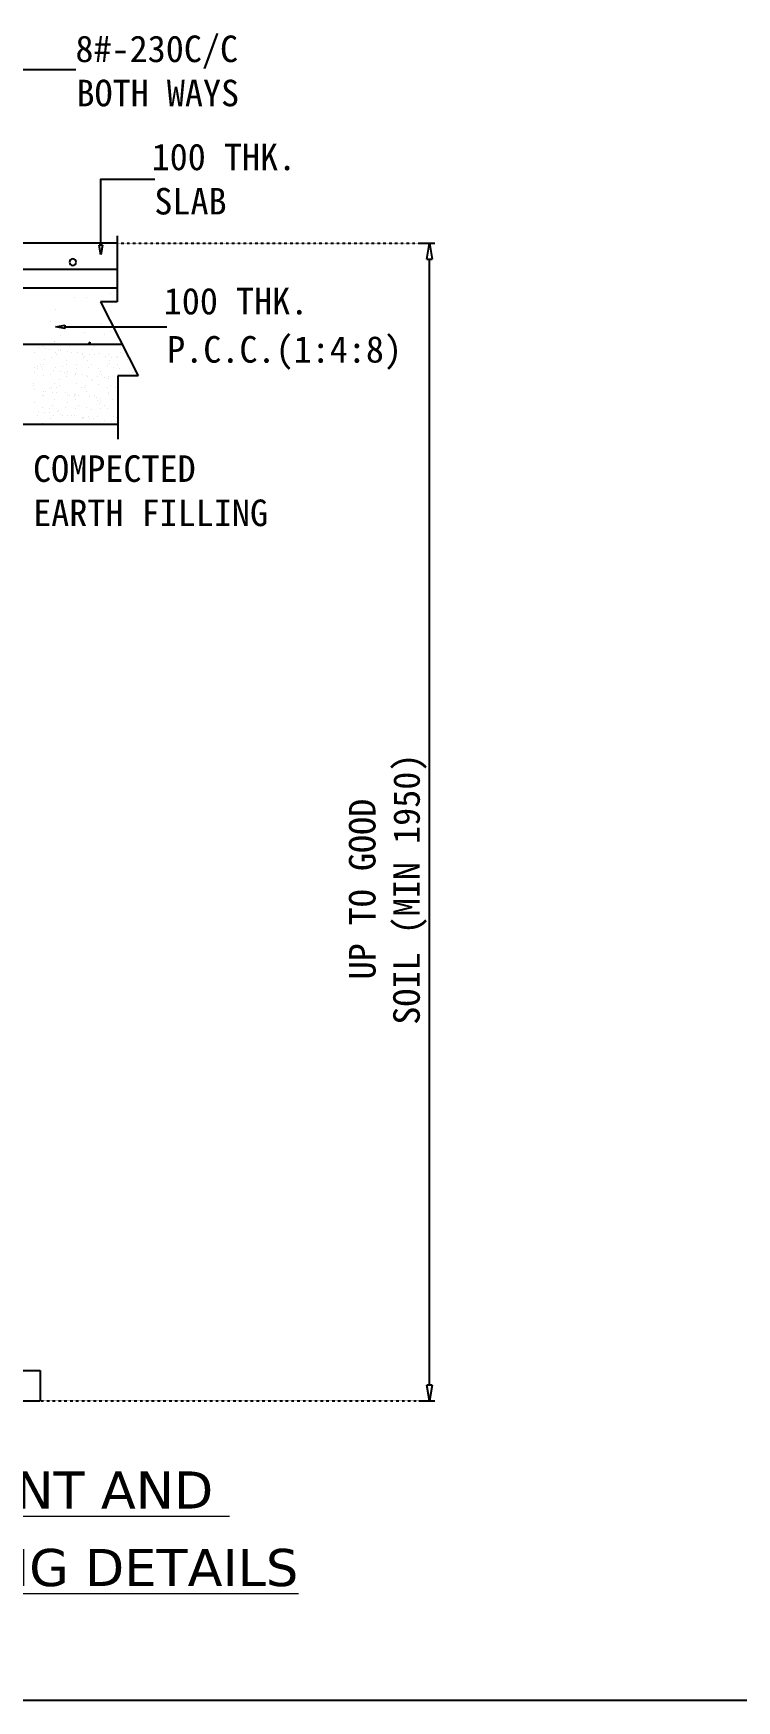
# Model space of a CAD drawing. Header units: millimetres. Extents: x 331487 to 517269, y 198509 to 399936.
# Drawn here: x 481268 to 487887, y 259671 to 275360 of the extents above; entities that cross this region are included whole.
import ezdxf

# ---------------------------------------------------------------- set-up
doc = ezdxf.new("R2010")
doc.units = ezdxf.units.MM
doc.header["$MEASUREMENT"] = 0
doc.linetypes.add('DOT2', pattern=[0.125, 0, -0.125])
for name, color, linetype in [('FOOTING', 5, 'Continuous'), ('HATCH', 251, 'Continuous'), ('STEEL', 6, 'Continuous')]:
    doc.layers.add(name, color=color, linetype=linetype)
doc.layers.add('STR. COLUMN', color=2, linetype='Continuous', lineweight=13)
doc.layers.add('str.text', color=65, linetype='Continuous', lineweight=13)
doc.styles.add('style1', font='SimSun.ttf')
doc.styles.add('veradana', font='verdana.ttf')

# ---------------------------------------------------------------- blocks, each defined once
blk = doc.blocks.new('_ClosedBlank')
at = {"color": 0, "linetype": 'ByBlock', "lineweight": -2}
for p, q in [((-1, 0.17), (0, 0)), ((-1, 0.17), (-1, -0.17)), ((0, 0), (-1, -0.17))]:
    blk.add_line(p, q, dxfattribs=at)

msp = doc.modelspace()

# ---------------------------------------------------------------- linework, layer by layer
at = {"layer": 'FOOTING', "linetype": 'ByBlock', "ltscale": 50}
msp.add_line((516468, 259671), (468480, 259671), dxfattribs=at)
at = {"layer": 'HATCH', "linetype": 'Continuous'}
for p, q in [((481651, 272872), (481651, 272872)), ((481764, 272877), (481764, 272877)), ((481991, 272907), (481991, 272907)), ((481481, 272764), (481481, 272764)), ((481427, 272649), (481427, 272649)), ((481526, 272519), (481526, 272519)), ((481753, 272549), (481753, 272549)), ((481911, 272628), (481911, 272628)), ((481936, 272526), (481936, 272526)), ((481997, 272555), (481997, 272555)), ((481280, 272360), (481280, 272360)), ((481319, 272401), (481319, 272401)), ((481367, 272415), (481367, 272415)), ((481382, 272393), (481382, 272393)), ((481422, 272388), (481422, 272388)), ((481468, 272464), (481468, 272464)), ((481470, 272462), (481470, 272462)), ((481477, 272361), (481477, 272361)), ((481506, 272373), (481506, 272373)), ((481520, 272386), (481520, 272386)), ((481527, 272374), (481527, 272374)), ((481587, 272430), (481587, 272430)), ((481590, 272366), (481590, 272366)), ((481607, 272414), (481607, 272414)), ((481631, 272360), (481631, 272360)), ((481680, 272359), (481680, 272359)), ((481784, 272434), (481803, 272457)), ((481784, 272431), (481784, 272431)), ((481807, 272434), (481803, 272455)), ((481829, 272388), (481829, 272388)), ((481848, 272414), (481848, 272414)), ((481987, 272429), (481987, 272429)), ((482086, 272352), (482086, 272352)), ((482089, 272414), (482089, 272414)), ((482129, 272382), (482129, 272382)), ((481275, 272212), (481275, 272212)), ((481304, 272221), (481304, 272221)), ((481311, 272202), (481311, 272202)), ((481337, 272242), (481337, 272242)), ((481347, 272227), (481347, 272227)), ((481351, 272197), (481351, 272197)), ((481362, 272240), (481362, 272240)), ((481373, 272289), (481373, 272289)), ((481439, 272311), (481439, 272311)), ((481473, 272213), (481473, 272213)), ((481490, 272340), (481490, 272340)), ((481545, 272221), (481545, 272221)), ((481578, 272242), (481578, 272242)), ((481582, 272281), (481582, 272281)), ((481671, 272243), (481671, 272243)), ((481675, 272210), (481675, 272210)), ((481731, 272339), (481731, 272339)), ((481735, 272346), (481735, 272346)), ((481738, 272305), (481738, 272305)), ((481752, 272318), (481752, 272318)), ((481779, 272282), (481779, 272282)), ((481786, 272220), (481786, 272220)), ((481798, 272338), (481798, 272338)), ((481818, 272241), (481818, 272241)), ((481839, 272333), (481839, 272333)), ((481884, 272202), (481884, 272202)), ((481888, 272351), (481888, 272351)), ((481944, 272319), (481944, 272319)), ((481970, 272237), (481970, 272237)), ((481971, 272339), (481971, 272339)), ((481982, 272280), (481982, 272280)), ((481985, 272250), (481985, 272250)), ((482006, 272311), (482006, 272311)), ((482026, 272220), (482026, 272220)), ((482047, 272305), (482047, 272305)), ((482059, 272241), (482059, 272241)), ((482062, 272320), (482062, 272320)), ((482081, 272203), (482081, 272203)), ((482152, 272292), (482152, 272292)), ((481270, 272063), (481270, 272063)), ((481274, 272049), (481274, 272049)), ((481280, 272166), (481280, 272166)), ((481368, 272140), (481368, 272140)), ((481428, 272146), (481428, 272146)), ((481456, 272183), (481456, 272183)), ((481468, 272064), (481468, 272064)), ((481512, 272098), (481512, 272098)), ((481515, 272048), (481515, 272048)), ((481519, 272175), (481519, 272175)), ((481559, 272170), (481559, 272170)), ((481577, 272133), (481577, 272133)), ((481580, 272160), (481580, 272160)), ((481594, 272173), (481594, 272173)), ((481664, 272156), (481664, 272156)), ((481668, 272146), (481668, 272146)), ((481670, 272061), (481670, 272061)), ((481727, 272147), (481727, 272147)), ((481756, 272048), (481756, 272048)), ((481767, 272142), (481767, 272142)), ((481775, 272133), (481775, 272133)), ((481812, 272092), (481812, 272092)), ((481826, 272105), (481826, 272105)), ((481872, 272128), (481872, 272128)), ((481879, 272054), (481879, 272054)), ((481903, 272175), (481903, 272175)), ((481909, 272145), (481909, 272145)), ((481935, 272120), (481935, 272120)), ((481975, 272115), (481975, 272115)), ((481977, 272131), (481977, 272131)), ((481997, 272047), (481997, 272047)), ((482150, 272145), (482150, 272145)), ((482203, 272169), (482203, 272169)), ((482217, 272182), (482217, 272182)), ((481277, 271882), (481277, 271882)), ((481280, 272006), (481280, 272006)), ((481354, 271953), (481354, 271953)), ((481363, 271991), (481363, 271991)), ((481365, 271953), (481365, 271953)), ((481385, 271992), (481385, 271992)), ((481421, 272014), (481421, 272014)), ((481436, 272027), (481436, 272027)), ((481448, 271984), (481448, 271984)), ((481463, 271915), (481463, 271915)), ((481483, 272027), (481483, 272027)), ((481488, 271979), (481488, 271979)), ((481572, 271984), (481572, 271984)), ((481586, 271885), (481586, 271885)), ((481593, 271965), (481593, 271965)), ((481606, 271952), (481606, 271952)), ((481654, 271947), (481654, 271947)), ((481656, 271957), (481656, 271957)), ((481665, 271912), (481665, 271912)), ((481668, 271960), (481668, 271960)), ((481696, 271951), (481696, 271951)), ((481723, 272027), (481723, 272027)), ((481745, 272030), (481745, 272030)), ((481770, 271985), (481770, 271985)), ((481801, 271938), (481801, 271938)), ((481847, 271952), (481847, 271952)), ((481864, 271929), (481864, 271929)), ((481874, 271905), (481874, 271905)), ((481900, 271892), (481900, 271892)), ((481904, 271924), (481904, 271924)), ((481964, 272027), (481964, 272027)), ((481972, 271982), (481972, 271982)), ((481977, 271962), (481977, 271962)), ((482009, 271910), (482009, 271910)), ((482044, 272024), (482044, 272024)), ((482059, 272037), (482059, 272037)), ((481303, 271759), (481303, 271759)), ((481314, 271802), (481314, 271802)), ((481358, 271842), (481358, 271842)), ((481377, 271793), (481377, 271793)), ((481417, 271788), (481417, 271788)), ((481420, 271834), (481420, 271834)), ((481428, 271740), (481428, 271740)), ((481453, 271855), (481453, 271855)), ((481458, 271766), (481458, 271766)), ((481495, 271801), (481495, 271801)), ((481509, 271814), (481509, 271814)), ((481522, 271774), (481522, 271774)), ((481544, 271759), (481544, 271759)), ((481567, 271835), (481567, 271835)), ((481585, 271766), (481585, 271766)), ((481625, 271761), (481625, 271761)), ((481660, 271763), (481660, 271763)), ((481661, 271833), (481661, 271833)), ((481693, 271854), (481693, 271854)), ((481728, 271734), (481728, 271734)), ((481730, 271747), (481730, 271747)), ((481742, 271747), (481742, 271747)), ((481765, 271836), (481765, 271836)), ((481784, 271758), (481784, 271758)), ((481793, 271739), (481793, 271739)), ((481819, 271817), (481819, 271817)), ((481833, 271733), (481833, 271733)), ((481869, 271756), (481869, 271756)), ((481886, 271879), (481886, 271879)), ((481901, 271833), (481901, 271833)), ((481934, 271854), (481934, 271854)), ((481967, 271833), (481967, 271833)), ((482025, 271758), (482025, 271758)), ((482051, 271749), (482051, 271749)), ((481353, 271693), (481353, 271693)), ((481562, 271686), (481562, 271686)), ((481760, 271687), (481760, 271687)), ((481938, 271720), (481938, 271720)), ((481962, 271684), (481962, 271684)), ((482001, 271711), (482001, 271711)), ((482041, 271706), (482041, 271706))]:
    msp.add_line(p, q, dxfattribs=at)
at = {"layer": 'STEEL', "lineweight": -3}
for p, q in [((481866, 273139), (474274, 273139)), ((482058, 273139), (474466, 273139))]:
    msp.add_line(p, q, dxfattribs=at)
at = {"layer": 'STEEL'}
for start, end in [(0, 180), (180, 0)]:
    msp.add_arc((481639, 273206), 30.9, start, end, dxfattribs=at)
at = {"layer": 'STR. COLUMN', "lineweight": -3}
for p, q in [((482058, 273454), (482058, 272834)), ((482058, 273384), (478742, 273384)), ((478742, 272964), (482058, 272964)), ((482058, 272834), (481899, 272834)), ((481899, 272834), (482254, 272137)), ((478742, 272434), (482102, 272434)), ((482254, 272137), (482062, 272137)), ((482062, 272137), (482062, 271541)), ((478742, 271683), (482058, 271683)), ((481045, 262779), (481333, 262779)), ((481333, 262779), (481333, 262491)), ((474999, 262491), (481333, 262491))]:
    msp.add_line(p, q, dxfattribs=at)
at = {"layer": 'str.text', "linetype": 'DOT2', "lineweight": -3}
for p, q in [((482058, 273384), (484974, 273384)), ((481333, 262491), (484906, 262491))]:
    msp.add_line(p, q, dxfattribs=at)
at = {"layer": 'str.text', "lineweight": -3}
for p, q in [((484896, 273384), (485046, 273384)), ((484996, 262641), (484996, 273234)), ((484896, 262491), (485046, 262491))]:
    msp.add_line(p, q, dxfattribs=at)
for points in [[(480772, 273296), (480772, 275020), (481669, 275020)], [(481904, 273366), (481904, 273989), (482412, 273989)], [(481569, 272597), (482524, 272597)]]:
    msp.add_lwpolyline(points, dxfattribs=at)

# ---------------------------------------------------------------- block references
for p, xscale, yscale, zscale, rotation in [((481904, 273276), 90, 90, 90, 270), ((484996, 273384), 150, 150, 150, 90), ((481479, 272597), 90, 90, 90, 180), ((484996, 262491), 150, 150, 150, 270)]:
    msp.add_blockref('_ClosedBlank', p, dxfattribs=dict(at, xscale=xscale, yscale=yscale, zscale=zscale, rotation=rotation))

# ---------------------------------------------------------------- texts
at = {"layer": 'str.text'}
for s, height, style, p in [('8#-230C/C', 250, 'style1', (481664, 275089)), ('BOTH WAYS', 250, 'style1', (481674, 274673)), ('100 THK.', 250, 'style1', (482381, 274072)), ('SLAB', 250, 'style1', (482407, 273655)), ('100 THK.', 250, 'style1', (482495, 272715)), ('P.C.C.(1:4:8)', 250, 'style1', (482527, 272261)), ('COMPECTED', 250, 'style1', (481265, 271139)), ('EARTH FILLING', 250, 'style1', (481266, 270723)), ('%%UTYPICAL STIRRUPS ARRANGEMENT AND ', 350, 'veradana', (473416, 261478)), ('%%UCOLUMN REINFORCEMENT SPLICING DETAILS', 350, 'veradana', (472845, 260749))]:
    msp.add_text(s, height=height, dxfattribs=dict(at, style=style)).set_placement(p)
at = {"layer": 'str.text', "lineweight": -3, "insert": (484605, 267307), "char_height": 250, "attachment_point": 5, "rotation": 90, "style": 'style1'}
msp.add_mtext('\\A1;UP TO GOOD\\PSOIL (MIN 1950)', dxfattribs=at)

doc.saveas('drawing.dxf')
